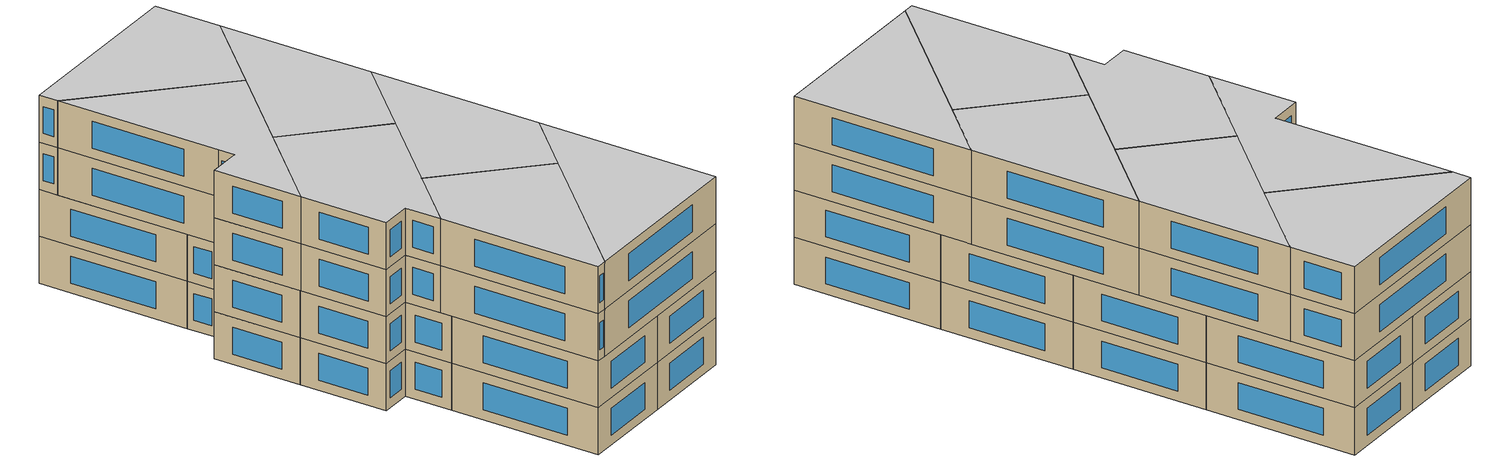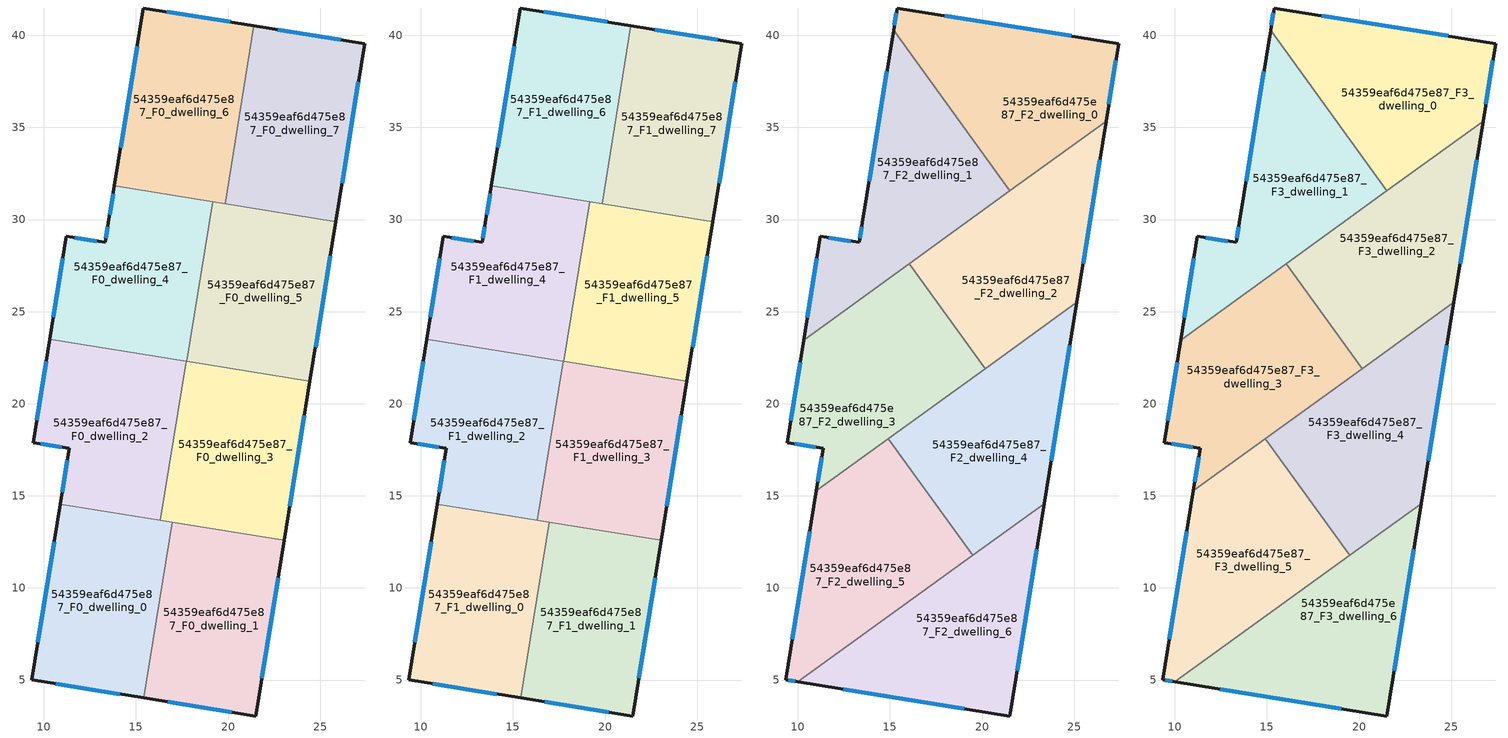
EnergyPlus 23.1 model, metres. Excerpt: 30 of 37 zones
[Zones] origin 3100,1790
54359eaf6d475e87_F0_dwelling_0
 floor ground (EU_floor_Construction): 16.97,13.57 15.43,4.03 9.35,5 10.9,14.55 z0
 wall outside (EU_wall_Construction): 10.9,14.55 9.35,5 15.43,4.03 z0:3
 wall to 54359eaf6d475e87_F0_dwelling_1 (EU_wall_Construction): 15.43,4.03 16.97,13.57 z0:3
 wall to 54359eaf6d475e87_F0_dwelling_2 (EU_wall_Construction): 16.33,13.67 10.9,14.55 z0:3
 wall to 54359eaf6d475e87_F0_dwelling_3 (EU_wall_Construction): 16.97,13.57 16.33,13.67 z0:3
 window (EU_Window_Construction): 10.65,4.8 14.13,4.24 / 10.57,12.51 9.68,7.05 z0.64:2.36
54359eaf6d475e87_F0_dwelling_1
 floor ground (EU_floor_Construction): 23.05,12.59 21.51,3.05 15.43,4.03 16.97,13.57 z0
 wall outside (EU_wall_Construction): 15.43,4.03 21.51,3.05 23.05,12.59 z0:3
 wall to 54359eaf6d475e87_F0_dwelling_3 (EU_wall_Construction): 23.05,12.59 16.97,13.57 z0:3
 window (EU_Window_Construction): 21.84,5.09 22.72,10.54 / 16.73,3.82 20.21,3.26 z0.64:2.36
54359eaf6d475e87_F0_dwelling_2
 floor ground (EU_floor_Construction): 17.73,22.31 16.34,13.67 10.9,14.55 11.39,17.58 9.41,17.89 10.32,23.51 z0
 wall outside (EU_wall_Construction): 10.32,23.51 9.41,17.89 11.39,17.58 10.9,14.55 z0:3
 wall to 54359eaf6d475e87_F0_dwelling_3 (EU_wall_Construction): 16.34,13.67 17.73,22.31 z0:3
 wall to 54359eaf6d475e87_F0_dwelling_4 (EU_wall_Construction): 17.73,22.31 10.32,23.51 z0:3
 window (EU_Window_Construction): 10.13,22.3 9.61,19.09 / 11.28,16.93 11,15.2 / 9.84,17.82 10.97,17.65 z0.64:2.36
54359eaf6d475e87_F0_dwelling_3
 floor ground (EU_floor_Construction): 24.45,21.22 23.05,12.59 16.34,13.67 17.73,22.31 z0
 wall outside (EU_wall_Construction): 23.05,12.59 24.45,21.22 z0:3
 wall to 54359eaf6d475e87_F0_dwelling_5 (EU_wall_Construction): 24.45,21.22 17.76,22.3 z0:3
 wall to 54359eaf6d475e87_F0_dwelling_4 (EU_wall_Construction): 17.76,22.3 17.73,22.31 z0:3
 window (EU_Window_Construction): 23.35,14.44 24.15,19.37 z0.64:2.36
54359eaf6d475e87_F0_dwelling_4
 floor ground (EU_floor_Construction): 19.16,30.97 17.76,22.3 10.32,23.51 11.22,29.09 13.33,28.76 13.51,29.83 13.84,31.84 z0
 wall outside (EU_wall_Construction): 13.84,31.84 13.51,29.83 13.33,28.76 11.22,29.09 10.32,23.51 z0:3
 wall to 54359eaf6d475e87_F0_dwelling_5 (EU_wall_Construction): 17.76,22.3 19.16,30.97 z0:3
 wall to 54359eaf6d475e87_F0_dwelling_6 (EU_wall_Construction): 19.16,30.97 13.84,31.84 z0:3
 window (EU_Window_Construction): 13.47,29.6 13.37,28.99 / 13.77,31.41 13.58,30.26 / 11.03,27.9 10.52,24.7 / 12.88,28.83 11.68,29.02 z0.64:2.36
54359eaf6d475e87_F0_dwelling_5
 floor ground (EU_floor_Construction): 25.85,29.89 24.45,21.22 17.76,22.3 19.16,30.97 z0
 wall outside (EU_wall_Construction): 24.45,21.22 25.85,29.89 z0:3
 wall to 54359eaf6d475e87_F0_dwelling_7 (EU_wall_Construction): 25.85,29.89 19.85,30.86 z0:3
 wall to 54359eaf6d475e87_F0_dwelling_6 (EU_wall_Construction): 19.85,30.86 19.16,30.97 z0:3
 window (EU_Window_Construction): 24.75,23.08 25.55,28.03 z0.64:2.36
54359eaf6d475e87_F0_dwelling_6
 floor ground (EU_floor_Construction): 21.41,40.51 19.85,30.86 13.84,31.84 15.4,41.48 z0
 wall outside (EU_wall_Construction): 21.41,40.51 15.4,41.48 13.84,31.84 z0:3
 wall to 54359eaf6d475e87_F0_dwelling_7 (EU_wall_Construction): 19.85,30.86 21.41,40.51 z0:3
 window (EU_Window_Construction): 15.06,39.42 14.17,33.9 / 20.12,40.72 16.68,41.27 z0.64:2.36
54359eaf6d475e87_F0_dwelling_7
 floor ground (EU_floor_Construction): 27.42,39.55 25.85,29.89 19.85,30.86 21.41,40.51 z0
 wall outside (EU_wall_Construction): 25.85,29.89 27.42,39.55 21.41,40.51 z0:3
 window (EU_Window_Construction): 26.19,31.96 27.08,37.48 / 26.13,39.76 22.7,40.31 z0.64:2.36
54359eaf6d475e87_F1_dwelling_0
 floor to 54359eaf6d475e87_F0_dwelling_0 (EU_floor_Construction): 16.97,13.57 15.43,4.03 9.35,5 10.9,14.55 z3
 wall outside (EU_wall_Construction): 10.9,14.55 9.35,5 15.43,4.03 z3:6
 wall to 54359eaf6d475e87_F1_dwelling_1 (EU_wall_Construction): 15.43,4.03 16.97,13.57 z3:6
 wall to 54359eaf6d475e87_F1_dwelling_2 (EU_wall_Construction): 16.33,13.67 10.9,14.55 z3:6
 wall to 54359eaf6d475e87_F1_dwelling_3 (EU_wall_Construction): 16.97,13.57 16.33,13.67 z3:6
 window (EU_Window_Construction): 10.65,4.8 14.13,4.24 / 10.57,12.51 9.68,7.05 z3.64:5.36
54359eaf6d475e87_F1_dwelling_1
 floor to 54359eaf6d475e87_F0_dwelling_1 (EU_floor_Construction): 23.05,12.59 21.51,3.05 15.43,4.03 16.97,13.57 z3
 wall outside (EU_wall_Construction): 15.43,4.03 21.51,3.05 23.05,12.59 z3:6
 wall to 54359eaf6d475e87_F1_dwelling_3 (EU_wall_Construction): 23.05,12.59 16.97,13.57 z3:6
 window (EU_Window_Construction): 21.84,5.09 22.72,10.54 / 16.73,3.82 20.21,3.26 z3.64:5.36
54359eaf6d475e87_F1_dwelling_2
 floor to 54359eaf6d475e87_F0_dwelling_2 (EU_floor_Construction): 17.73,22.31 16.34,13.67 10.9,14.55 11.39,17.58 9.41,17.89 10.32,23.51 z3
 wall outside (EU_wall_Construction): 10.32,23.51 9.41,17.89 11.39,17.58 10.9,14.55 z3:6
 wall to 54359eaf6d475e87_F1_dwelling_3 (EU_wall_Construction): 16.34,13.67 17.73,22.31 z3:6
 wall to 54359eaf6d475e87_F1_dwelling_4 (EU_wall_Construction): 17.73,22.31 10.32,23.51 z3:6
 window (EU_Window_Construction): 10.13,22.3 9.61,19.09 / 11.28,16.93 11,15.2 / 9.84,17.82 10.97,17.65 z3.64:5.36
54359eaf6d475e87_F1_dwelling_3
 floor to 54359eaf6d475e87_F0_dwelling_3 (EU_floor_Construction): 24.45,21.22 23.05,12.59 16.34,13.67 17.73,22.31 z3
 wall outside (EU_wall_Construction): 23.05,12.59 24.45,21.22 z3:6
 wall to 54359eaf6d475e87_F1_dwelling_5 (EU_wall_Construction): 24.45,21.22 17.76,22.3 z3:6
 wall to 54359eaf6d475e87_F1_dwelling_4 (EU_wall_Construction): 17.76,22.3 17.73,22.31 z3:6
 window (EU_Window_Construction): 23.35,14.44 24.15,19.37 z3.64:5.36
54359eaf6d475e87_F1_dwelling_4
 floor to 54359eaf6d475e87_F0_dwelling_4 (EU_floor_Construction): 19.16,30.97 17.76,22.3 10.32,23.51 11.22,29.09 13.33,28.76 13.51,29.83 13.84,31.84 z3
 wall outside (EU_wall_Construction): 13.84,31.84 13.51,29.83 13.33,28.76 11.22,29.09 10.32,23.51 z3:6
 wall to 54359eaf6d475e87_F1_dwelling_5 (EU_wall_Construction): 17.76,22.3 19.16,30.97 z3:6
 wall to 54359eaf6d475e87_F1_dwelling_6 (EU_wall_Construction): 19.16,30.97 13.84,31.84 z3:6
 window (EU_Window_Construction): 13.47,29.6 13.37,28.99 / 13.77,31.41 13.58,30.26 / 11.03,27.9 10.52,24.7 / 12.88,28.83 11.68,29.02 z3.64:5.36
54359eaf6d475e87_F1_dwelling_5
 floor to 54359eaf6d475e87_F0_dwelling_5 (EU_floor_Construction): 25.85,29.89 24.45,21.22 17.76,22.3 19.16,30.97 z3
 wall outside (EU_wall_Construction): 24.45,21.22 25.85,29.89 z3:6
 wall to 54359eaf6d475e87_F1_dwelling_7 (EU_wall_Construction): 25.85,29.89 19.85,30.86 z3:6
 wall to 54359eaf6d475e87_F1_dwelling_6 (EU_wall_Construction): 19.85,30.86 19.16,30.97 z3:6
 window (EU_Window_Construction): 24.75,23.08 25.55,28.03 z3.64:5.36
54359eaf6d475e87_F1_dwelling_6
 floor to 54359eaf6d475e87_F0_dwelling_6 (EU_floor_Construction): 21.41,40.51 19.85,30.86 13.84,31.84 15.4,41.48 z3
 wall outside (EU_wall_Construction): 21.41,40.51 15.4,41.48 13.84,31.84 z3:6
 wall to 54359eaf6d475e87_F1_dwelling_7 (EU_wall_Construction): 19.85,30.86 21.41,40.51 z3:6
 window (EU_Window_Construction): 15.06,39.42 14.17,33.9 / 20.12,40.72 16.68,41.27 z3.64:5.36
54359eaf6d475e87_F1_dwelling_7
 floor to 54359eaf6d475e87_F0_dwelling_7 (EU_floor_Construction): 27.42,39.55 25.85,29.89 19.85,30.86 21.41,40.51 z3
 wall outside (EU_wall_Construction): 25.85,29.89 27.42,39.55 21.41,40.51 z3:6
 window (EU_Window_Construction): 26.19,31.96 27.08,37.48 / 26.13,39.76 22.7,40.31 z3.64:5.36
 ceiling adiabatic (EU_roof_Construction): 26.74,35.35 27.42,39.55 21.41,40.51 20.24,33.32 21.51,31.56 z6
54359eaf6d475e87_F2_dwelling_0
 floor adiabatic (EU_floor_Construction): 27.42,39.55 26.74,35.35 21.51,31.56 20.24,33.32 21.41,40.51 z6
 floor to 54359eaf6d475e87_F1_dwelling_6 (EU_floor_Construction): 21.41,40.51 20.24,33.32 15.2,40.28 15.4,41.48 z6
 wall outside (EU_wall_Construction): 26.74,35.35 27.42,39.55 15.4,41.48 15.2,40.28 z6:9
 wall to 54359eaf6d475e87_F2_dwelling_1 (EU_wall_Construction): 15.2,40.28 21.51,31.56 z6:9
 wall to 54359eaf6d475e87_F2_dwelling_2 (EU_wall_Construction): 21.51,31.56 26.74,35.35 z6:9
 window (EU_Window_Construction): 26.88,36.25 27.27,38.65 / 15.36,41.22 15.24,40.54 / 24.84,39.96 17.97,41.07 z6.64:8.36
54359eaf6d475e87_F2_dwelling_1
 floor to 54359eaf6d475e87_F1_dwelling_6 (EU_floor_Construction): 15.2,40.28 20.24,33.32 19.85,30.86 13.84,31.84 z6
 floor to 54359eaf6d475e87_F1_dwelling_4 (EU_floor_Construction): 19.16,30.97 18.96,29.72 10.37,23.5 10.32,23.51 11.22,29.09 13.33,28.76 13.51,29.83 13.84,31.84 z6
 floor to 54359eaf6d475e87_F1_dwelling_5 (EU_floor_Construction): 20.42,30.77 18.96,29.72 19.16,30.97 z6
 floor to 54359eaf6d475e87_F1_dwelling_7 (EU_floor_Construction): 20.24,33.32 21.51,31.56 20.42,30.77 19.85,30.86 z6
 wall outside (EU_wall_Construction): 15.2,40.28 13.51,29.83 13.33,28.76 11.22,29.09 10.31,23.46 z6:9
 wall to 54359eaf6d475e87_F2_dwelling_3 (EU_wall_Construction): 10.31,23.46 16.05,27.61 z6:9
 wall to 54359eaf6d475e87_F2_dwelling_2 (EU_wall_Construction): 16.05,27.61 21.51,31.56 z6:9
 window (EU_Window_Construction): 11.03,27.89 10.51,24.66 / 12.88,28.83 11.68,29.02 / 13.47,29.6 13.37,28.99 / 14.84,38.04 13.87,32.06 z6.64:8.36
54359eaf6d475e87_F2_dwelling_2
 floor to 54359eaf6d475e87_F1_dwelling_5 (EU_floor_Construction): 25.85,29.89 25.14,25.5 20.18,21.91 20.17,21.91 18.15,24.71 18.96,29.72 20.42,30.77 z6
 floor to 54359eaf6d475e87_F1_dwelling_7 (EU_floor_Construction): 26.74,35.35 25.85,29.89 20.42,30.77 z6
 floor to 54359eaf6d475e87_F1_dwelling_4 (EU_floor_Construction): 18.96,29.72 18.15,24.71 16.05,27.61 z6
 wall outside (EU_wall_Construction): 25.14,25.5 26.74,35.35 z6:9
 wall to 54359eaf6d475e87_F2_dwelling_3 (EU_wall_Construction): 16.05,27.61 20.18,21.91 z6:9
 wall to 54359eaf6d475e87_F2_dwelling_4 (EU_wall_Construction): 20.18,21.91 25.14,25.5 z6:9
 window (EU_Window_Construction): 25.49,27.61 26.4,33.24 z6.64:8.36
54359eaf6d475e87_F2_dwelling_3
 floor to 54359eaf6d475e87_F1_dwelling_2 (EU_floor_Construction): 17.73,22.31 17.33,19.85 11.02,15.27 11.39,17.58 9.41,17.89 10.31,23.46 10.37,23.5 z6
 floor to 54359eaf6d475e87_F1_dwelling_3 (EU_floor_Construction): 20.17,21.91 19.32,21.28 17.33,19.85 17.73,22.31 z6
 floor to 54359eaf6d475e87_F1_dwelling_5 (EU_floor_Construction): 18.15,24.71 20.17,21.91 17.76,22.3 z6
 floor to 54359eaf6d475e87_F1_dwelling_4 (EU_floor_Construction): 16.05,27.61 18.15,24.71 17.76,22.3 10.37,23.5 z6
 wall outside (EU_wall_Construction): 10.31,23.46 9.41,17.89 11.39,17.58 11.02,15.27 z6:9
 wall to 54359eaf6d475e87_F2_dwelling_5 (EU_wall_Construction): 11.02,15.27 14.92,18.1 z6:9
 wall to 54359eaf6d475e87_F2_dwelling_4 (EU_wall_Construction): 14.92,18.1 20.18,21.91 z6:9
 window (EU_Window_Construction): 10.12,22.26 9.61,19.08 / 11.31,17.09 11.1,15.77 / 9.84,17.82 10.97,17.65 z6.64:8.36
54359eaf6d475e87_F2_dwelling_4
 floor to 54359eaf6d475e87_F1_dwelling_3 (EU_floor_Construction): 24.45,21.22 23.37,14.58 21.07,12.91 18.35,13.35 16.66,15.69 17.33,19.85 20.18,21.91 z6
 floor to 54359eaf6d475e87_F1_dwelling_1 (EU_floor_Construction): 21.07,12.91 19.5,11.77 18.36,13.35 z6
 floor to 54359eaf6d475e87_F1_dwelling_5 (EU_floor_Construction): 25.14,25.5 24.45,21.22 20.18,21.91 z6
 floor to 54359eaf6d475e87_F1_dwelling_2 (EU_floor_Construction): 17.33,19.85 16.66,15.69 14.92,18.1 z6
 wall outside (EU_wall_Construction): 23.38,14.58 25.14,25.5 z6:9
 wall to 54359eaf6d475e87_F2_dwelling_5 (EU_wall_Construction): 14.92,18.1 19.5,11.77 z6:9
 wall to 54359eaf6d475e87_F2_dwelling_6 (EU_wall_Construction): 19.5,11.77 23.38,14.58 z6:9
 window (EU_Window_Construction): 23.75,16.92 24.77,23.16 z6.64:8.36
54359eaf6d475e87_F2_dwelling_5
 floor to 54359eaf6d475e87_F1_dwelling_0 (EU_floor_Construction): 16.97,13.57 16.31,9.46 10.01,4.9 9.35,5 10.9,14.55 z6
 floor to 54359eaf6d475e87_F1_dwelling_2 (EU_floor_Construction): 14.92,18.1 16.66,15.69 16.34,13.67 10.9,14.55 11.02,15.27 z6
 floor to 54359eaf6d475e87_F1_dwelling_3 (EU_floor_Construction): 16.66,15.69 18.35,13.35 16.34,13.67 z6
 floor to 54359eaf6d475e87_F1_dwelling_1 (EU_floor_Construction): 18.36,13.35 19.5,11.77 16.31,9.46 16.97,13.57 z6
 wall outside (EU_wall_Construction): 11.02,15.27 9.35,5 10.01,4.9 z6:9
 wall to 54359eaf6d475e87_F2_dwelling_6 (EU_wall_Construction): 10.01,4.9 19.5,11.77 z6:9
 window (EU_Window_Construction): 9.49,4.98 9.87,4.92 / 10.66,13.07 9.71,7.2 z6.64:8.36
54359eaf6d475e87_F2_dwelling_6
 floor to 54359eaf6d475e87_F1_dwelling_1 (EU_floor_Construction): 23.05,12.59 21.51,3.05 15.43,4.03 16.31,9.46 21.07,12.91 z6
 floor to 54359eaf6d475e87_F1_dwelling_0 (EU_floor_Construction): 16.31,9.46 15.43,4.03 10.01,4.9 z6
 floor to 54359eaf6d475e87_F1_dwelling_3 (EU_floor_Construction): 23.37,14.58 23.05,12.59 21.07,12.91 z6
 wall outside (EU_wall_Construction): 10.01,4.9 21.51,3.05 23.38,14.58 z6:9
 window (EU_Window_Construction): 21.91,5.52 22.98,12.11 / 12.47,4.5 19.05,3.44 z6.64:8.36
54359eaf6d475e87_F3_dwelling_0
 floor to 54359eaf6d475e87_F2_dwelling_0 (EU_floor_Construction): 27.42,39.55 26.74,35.35 21.51,31.56 15.2,40.28 15.4,41.48 z9
 wall outside (EU_wall_Construction): 26.74,35.35 27.42,39.55 15.4,41.48 15.2,40.28 z9:12
 wall to 54359eaf6d475e87_F3_dwelling_1 (EU_wall_Construction): 15.2,40.28 21.51,31.56 z9:12
 wall to 54359eaf6d475e87_F3_dwelling_2 (EU_wall_Construction): 21.51,31.56 26.74,35.35 z9:12
 window (EU_Window_Construction): 26.88,36.25 27.27,38.65 / 15.36,41.22 15.24,40.54 / 24.84,39.96 17.97,41.07 z9.64:11.36
 ceiling to 54359eaf6d475e87_F4_dwelling_0 (EU_floor_Construction): 26.74,35.35 27.42,39.55 15.4,41.48 15.2,40.28 21.51,31.56 z12
54359eaf6d475e87_F3_dwelling_1
 floor to 54359eaf6d475e87_F2_dwelling_1 (EU_floor_Construction): 15.2,40.28 21.51,31.56 10.31,23.46 11.22,29.09 13.33,28.76 13.51,29.83 z9
 wall outside (EU_wall_Construction): 15.2,40.28 13.51,29.83 13.33,28.76 11.22,29.09 10.31,23.46 z9:12
 wall to 54359eaf6d475e87_F3_dwelling_3 (EU_wall_Construction): 10.31,23.46 16.05,27.61 z9:12
 wall to 54359eaf6d475e87_F3_dwelling_2 (EU_wall_Construction): 16.05,27.61 21.51,31.56 z9:12
 window (EU_Window_Construction): 11.03,27.89 10.51,24.66 / 12.88,28.83 11.68,29.02 / 13.47,29.6 13.37,28.99 / 14.84,38.04 13.87,32.06 z9.64:11.36
 ceiling to 54359eaf6d475e87_F4_dwelling_1 (EU_floor_Construction): 21.51,31.56 15.2,40.28 13.51,29.83 13.33,28.76 11.22,29.09 10.31,23.46 z12
54359eaf6d475e87_F3_dwelling_2
 floor to 54359eaf6d475e87_F2_dwelling_2 (EU_floor_Construction): 26.74,35.35 25.14,25.5 20.18,21.91 16.05,27.61 z9
 wall outside (EU_wall_Construction): 25.14,25.5 26.74,35.35 z9:12
 wall to 54359eaf6d475e87_F3_dwelling_3 (EU_wall_Construction): 16.05,27.61 20.18,21.91 z9:12
 wall to 54359eaf6d475e87_F3_dwelling_4 (EU_wall_Construction): 20.18,21.91 25.14,25.5 z9:12
 window (EU_Window_Construction): 25.49,27.61 26.4,33.24 z9.64:11.36
 ceiling to 54359eaf6d475e87_F4_dwelling_2 (EU_floor_Construction): 25.14,25.5 26.74,35.35 16.05,27.61 20.18,21.91 z12
54359eaf6d475e87_F3_dwelling_3
 floor to 54359eaf6d475e87_F2_dwelling_3 (EU_floor_Construction): 16.05,27.61 20.18,21.91 11.02,15.27 11.39,17.58 9.41,17.89 10.31,23.46 z9
 wall outside (EU_wall_Construction): 10.31,23.46 9.41,17.89 11.39,17.58 11.02,15.27 z9:12
 wall to 54359eaf6d475e87_F3_dwelling_5 (EU_wall_Construction): 11.02,15.27 14.92,18.1 z9:12
 wall to 54359eaf6d475e87_F3_dwelling_4 (EU_wall_Construction): 14.92,18.1 20.18,21.91 z9:12
 window (EU_Window_Construction): 10.12,22.26 9.61,19.08 / 11.31,17.09 11.1,15.77 / 9.84,17.82 10.97,17.65 z9.64:11.36
 ceiling to 54359eaf6d475e87_F4_dwelling_3 (EU_floor_Construction): 20.18,21.91 16.05,27.61 10.31,23.46 9.41,17.89 11.39,17.58 11.02,15.27 z12
54359eaf6d475e87_F3_dwelling_4
 floor to 54359eaf6d475e87_F2_dwelling_4 (EU_floor_Construction): 25.14,25.5 23.38,14.58 19.5,11.77 14.92,18.1 z9
 wall outside (EU_wall_Construction): 23.38,14.58 25.14,25.5 z9:12
 wall to 54359eaf6d475e87_F3_dwelling_5 (EU_wall_Construction): 14.92,18.1 19.5,11.77 z9:12
 wall to 54359eaf6d475e87_F3_dwelling_6 (EU_wall_Construction): 19.5,11.77 23.38,14.58 z9:12
 window (EU_Window_Construction): 23.75,16.92 24.77,23.16 z9.64:11.36
 ceiling to 54359eaf6d475e87_F4_dwelling_4 (EU_floor_Construction): 23.38,14.58 25.14,25.5 14.92,18.1 19.5,11.77 z12
54359eaf6d475e87_F3_dwelling_5
 floor to 54359eaf6d475e87_F2_dwelling_5 (EU_floor_Construction): 14.92,18.1 19.5,11.77 10.01,4.9 9.35,5 11.02,15.27 z9
 wall outside (EU_wall_Construction): 11.02,15.27 9.35,5 10.01,4.9 z9:12
 wall to 54359eaf6d475e87_F3_dwelling_6 (EU_wall_Construction): 10.01,4.9 19.5,11.77 z9:12
 window (EU_Window_Construction): 9.49,4.98 9.87,4.92 / 10.66,13.07 9.71,7.2 z9.64:11.36
 ceiling to 54359eaf6d475e87_F4_dwelling_5 (EU_floor_Construction): 19.5,11.77 14.92,18.1 11.02,15.27 9.35,5 10.01,4.9 z12
54359eaf6d475e87_F3_dwelling_6
 floor to 54359eaf6d475e87_F2_dwelling_6 (EU_floor_Construction): 23.38,14.58 21.51,3.05 10.01,4.9 z9
 wall outside (EU_wall_Construction): 10.01,4.9 21.51,3.05 23.38,14.58 z9:12
 window (EU_Window_Construction): 21.91,5.52 22.98,12.11 / 12.47,4.5 19.05,3.44 z9.64:11.36
 ceiling to 54359eaf6d475e87_F4_dwelling_6 (EU_floor_Construction): 21.51,3.05 23.38,14.58 10.01,4.9 z12
[Building]
EU S2 Campaign: North Axis=0; Terrain=City; Solar Distribution=FullExterior
[Site:Location]
Yerevan-Zvartnots.Intl.AP: Latitude=40.15; Longitude=44.383; Time Zone=4; Elevation=854
[SizingPeriod:WeatherFileDays]
AnnualSizingPeriod: Begin Month=1; Begin Day of Month=1; End Month=12; End Day of Month=31; Day of Week for Start Day=Monday; Use Weather File Daylight Saving Period=No; Use Weather File Rain and Snow Indicators=No
[MATERIAL]
EU_InternalMass_Material: Roughness=MediumRough; Thickness=0.1; Conductivity=1; Density=1800; Specific Heat=900; Thermal Absorptance=0.9; Solar Absorptance=0.7; Visible Absorptance=0.7
[MATERIAL:NOMASS] Roughness=MediumRough; Thermal Absorptance=0.9; Solar Absorptance=0.7; Visible Absorptance=0.7
Name | Thermal Resistance
EU_wall_NoMass | 1.05043
EU_roof_NoMass | 1.45357
EU_floor_NoMass | 0.478065
[WINDOWMATERIAL:SIMPLEGLAZINGSYSTEM]
EU_Window_SimpleGlazing: UFactor=2.5566; Solar Heat Gain Coefficient=0.75; Visible Transmittance=0.75
[CONSTRUCTION]
EU_wall_Construction: EU_wall_NoMass
EU_roof_Construction: EU_roof_NoMass
EU_floor_Construction: EU_floor_NoMass
EU_Window_Construction: EU_Window_SimpleGlazing
EU_InternalMass_Construction: EU_InternalMass_Material
[ZONE] Type=1; Multiplier=1; Ceiling Height=autocalculate; Floor Area=autocalculate; Part of Total Floor Area=Yes
Name | Volume
54359eaf6d475e87_F0_dwelling_0; 54359eaf6d475e87_F1_dwelling_0; 54359eaf6d475e87_F0_dwelling_3; 54359eaf6d475e87_F1_dwelling_3 | 178.557
54359eaf6d475e87_F2_dwelling_0; 54359eaf6d475e87_F3_dwelling_0 | 204.084
54359eaf6d475e87_F0_dwelling_1; 54359eaf6d475e87_F1_dwelling_1 | 178.57
54359eaf6d475e87_F2_dwelling_1; 54359eaf6d475e87_F3_dwelling_1 | 204.071
54359eaf6d475e87_F0_dwelling_2; 54359eaf6d475e87_F1_dwelling_2 | 178.564
54359eaf6d475e87_F2_dwelling_2; 54359eaf6d475e87_F3_dwelling_2 | 204.078
54359eaf6d475e87_F2_dwelling_3; 54359eaf6d475e87_F3_dwelling_3 | 204.077
54359eaf6d475e87_F0_dwelling_4; 54359eaf6d475e87_F1_dwelling_4 | 178.571
54359eaf6d475e87_F2_dwelling_4; 54359eaf6d475e87_F3_dwelling_4 | 204.075
54359eaf6d475e87_F0_dwelling_5; 54359eaf6d475e87_F1_dwelling_5 | 178.541
54359eaf6d475e87_F2_dwelling_5; 54359eaf6d475e87_F3_dwelling_5 | 204.072
54359eaf6d475e87_F0_dwelling_6; 54359eaf6d475e87_F1_dwelling_6 | 178.547
54359eaf6d475e87_F2_dwelling_6; 54359eaf6d475e87_F3_dwelling_6 | 204.074
54359eaf6d475e87_F0_dwelling_7; 54359eaf6d475e87_F1_dwelling_7 | 178.583
[INTERNALMASS] Construction=EU_InternalMass_Construction
Name | Zone or ZoneList | Surface Area
54359eaf6d475e87_F0_dwelling_0_EU_InternalMass | 54359eaf6d475e87_F0_dwelling_0 | 59.5189
54359eaf6d475e87_F0_dwelling_1_EU_InternalMass | 54359eaf6d475e87_F0_dwelling_1 | 59.5235
54359eaf6d475e87_F0_dwelling_2_EU_InternalMass | 54359eaf6d475e87_F0_dwelling_2 | 59.5212
54359eaf6d475e87_F0_dwelling_3_EU_InternalMass | 54359eaf6d475e87_F0_dwelling_3 | 59.5191
54359eaf6d475e87_F0_dwelling_4_EU_InternalMass | 54359eaf6d475e87_F0_dwelling_4 | 59.5237
54359eaf6d475e87_F0_dwelling_5_EU_InternalMass | 54359eaf6d475e87_F0_dwelling_5 | 59.5139
54359eaf6d475e87_F0_dwelling_6_EU_InternalMass | 54359eaf6d475e87_F0_dwelling_6 | 59.5153
54359eaf6d475e87_F0_dwelling_7_EU_InternalMass | 54359eaf6d475e87_F0_dwelling_7 | 59.5277
54359eaf6d475e87_F1_dwelling_0_EU_InternalMass | 54359eaf6d475e87_F1_dwelling_0 | 59.5189
54359eaf6d475e87_F1_dwelling_1_EU_InternalMass | 54359eaf6d475e87_F1_dwelling_1 | 59.5235
54359eaf6d475e87_F1_dwelling_2_EU_InternalMass | 54359eaf6d475e87_F1_dwelling_2 | 59.5212
54359eaf6d475e87_F1_dwelling_3_EU_InternalMass | 54359eaf6d475e87_F1_dwelling_3 | 59.5191
54359eaf6d475e87_F1_dwelling_4_EU_InternalMass | 54359eaf6d475e87_F1_dwelling_4 | 59.5237
54359eaf6d475e87_F1_dwelling_5_EU_InternalMass | 54359eaf6d475e87_F1_dwelling_5 | 59.5139
54359eaf6d475e87_F1_dwelling_6_EU_InternalMass | 54359eaf6d475e87_F1_dwelling_6 | 59.5153
54359eaf6d475e87_F1_dwelling_7_EU_InternalMass | 54359eaf6d475e87_F1_dwelling_7 | 59.5277
54359eaf6d475e87_F2_dwelling_0_EU_InternalMass | 54359eaf6d475e87_F2_dwelling_0 | 68.0282
54359eaf6d475e87_F2_dwelling_1_EU_InternalMass | 54359eaf6d475e87_F2_dwelling_1 | 68.0245
54359eaf6d475e87_F2_dwelling_2_EU_InternalMass | 54359eaf6d475e87_F2_dwelling_2 | 68.0275
54359eaf6d475e87_F2_dwelling_3_EU_InternalMass | 54359eaf6d475e87_F2_dwelling_3 | 68.0264
54359eaf6d475e87_F2_dwelling_4_EU_InternalMass | 54359eaf6d475e87_F2_dwelling_4 | 68.0255
54359eaf6d475e87_F2_dwelling_5_EU_InternalMass | 54359eaf6d475e87_F2_dwelling_5 | 68.0261
54359eaf6d475e87_F2_dwelling_6_EU_InternalMass | 54359eaf6d475e87_F2_dwelling_6 | 68.0245
54359eaf6d475e87_F3_dwelling_0_EU_InternalMass | 54359eaf6d475e87_F3_dwelling_0 | 68.0282
54359eaf6d475e87_F3_dwelling_1_EU_InternalMass | 54359eaf6d475e87_F3_dwelling_1 | 68.0245
54359eaf6d475e87_F3_dwelling_2_EU_InternalMass | 54359eaf6d475e87_F3_dwelling_2 | 68.0275
54359eaf6d475e87_F3_dwelling_3_EU_InternalMass | 54359eaf6d475e87_F3_dwelling_3 | 68.0264
54359eaf6d475e87_F3_dwelling_4_EU_InternalMass | 54359eaf6d475e87_F3_dwelling_4 | 68.0255
54359eaf6d475e87_F3_dwelling_5_EU_InternalMass | 54359eaf6d475e87_F3_dwelling_5 | 68.0261
54359eaf6d475e87_F3_dwelling_6_EU_InternalMass | 54359eaf6d475e87_F3_dwelling_6 | 68.0245
[OTHEREQUIPMENT] Fuel Type=Electricity; Design Level Calculation Method=Watts/Area; Power per Zone Floor Area=1; Fraction Latent=0; Fraction Radiant=0; Fraction Lost=0; Carbon Dioxide Generation Rate=0; EndUse Subcategory=EU_Step8_InternalGains
Name | Zone or ZoneList or Space or SpaceList | Schedule
EU_Step8_InternalGain_54359eaf6d475e87_F0_dwelling_0_f000 | 54359eaf6d475e87_F0_dwelling_0 | EU_Step8_GainSchedule_54359eaf6d475e87_F0_dwelling_0_f000
EU_Step8_InternalGain_54359eaf6d475e87_F0_dwelling_1_f000 | 54359eaf6d475e87_F0_dwelling_1 | EU_Step8_GainSchedule_54359eaf6d475e87_F0_dwelling_1_f000
EU_Step8_InternalGain_54359eaf6d475e87_F0_dwelling_2_f000 | 54359eaf6d475e87_F0_dwelling_2 | EU_Step8_GainSchedule_54359eaf6d475e87_F0_dwelling_2_f000
EU_Step8_InternalGain_54359eaf6d475e87_F0_dwelling_3_f000 | 54359eaf6d475e87_F0_dwelling_3 | EU_Step8_GainSchedule_54359eaf6d475e87_F0_dwelling_3_f000
EU_Step8_InternalGain_54359eaf6d475e87_F0_dwelling_4_f000 | 54359eaf6d475e87_F0_dwelling_4 | EU_Step8_GainSchedule_54359eaf6d475e87_F0_dwelling_4_f000
EU_Step8_InternalGain_54359eaf6d475e87_F0_dwelling_5_f000 | 54359eaf6d475e87_F0_dwelling_5 | EU_Step8_GainSchedule_54359eaf6d475e87_F0_dwelling_5_f000
EU_Step8_InternalGain_54359eaf6d475e87_F0_dwelling_6_f000 | 54359eaf6d475e87_F0_dwelling_6 | EU_Step8_GainSchedule_54359eaf6d475e87_F0_dwelling_6_f000
EU_Step8_InternalGain_54359eaf6d475e87_F0_dwelling_7_f000 | 54359eaf6d475e87_F0_dwelling_7 | EU_Step8_GainSchedule_54359eaf6d475e87_F0_dwelling_7_f000
EU_Step8_InternalGain_54359eaf6d475e87_F1_dwelling_0_f000 | 54359eaf6d475e87_F1_dwelling_0 | EU_Step8_GainSchedule_54359eaf6d475e87_F1_dwelling_0_f000
EU_Step8_InternalGain_54359eaf6d475e87_F1_dwelling_1_f000 | 54359eaf6d475e87_F1_dwelling_1 | EU_Step8_GainSchedule_54359eaf6d475e87_F1_dwelling_1_f000
EU_Step8_InternalGain_54359eaf6d475e87_F1_dwelling_2_f000 | 54359eaf6d475e87_F1_dwelling_2 | EU_Step8_GainSchedule_54359eaf6d475e87_F1_dwelling_2_f000
EU_Step8_InternalGain_54359eaf6d475e87_F1_dwelling_3_f000 | 54359eaf6d475e87_F1_dwelling_3 | EU_Step8_GainSchedule_54359eaf6d475e87_F1_dwelling_3_f000
EU_Step8_InternalGain_54359eaf6d475e87_F1_dwelling_4_f000 | 54359eaf6d475e87_F1_dwelling_4 | EU_Step8_GainSchedule_54359eaf6d475e87_F1_dwelling_4_f000
EU_Step8_InternalGain_54359eaf6d475e87_F1_dwelling_5_f000 | 54359eaf6d475e87_F1_dwelling_5 | EU_Step8_GainSchedule_54359eaf6d475e87_F1_dwelling_5_f000
EU_Step8_InternalGain_54359eaf6d475e87_F1_dwelling_6_f000 | 54359eaf6d475e87_F1_dwelling_6 | EU_Step8_GainSchedule_54359eaf6d475e87_F1_dwelling_6_f000
EU_Step8_InternalGain_54359eaf6d475e87_F1_dwelling_7_f000 | 54359eaf6d475e87_F1_dwelling_7 | EU_Step8_GainSchedule_54359eaf6d475e87_F1_dwelling_7_f000
EU_Step8_InternalGain_54359eaf6d475e87_F2_dwelling_0_f000 | 54359eaf6d475e87_F2_dwelling_0 | EU_Step8_GainSchedule_54359eaf6d475e87_F2_dwelling_0_f000
EU_Step8_InternalGain_54359eaf6d475e87_F2_dwelling_1_f000 | 54359eaf6d475e87_F2_dwelling_1 | EU_Step8_GainSchedule_54359eaf6d475e87_F2_dwelling_1_f000
EU_Step8_InternalGain_54359eaf6d475e87_F2_dwelling_2_f000 | 54359eaf6d475e87_F2_dwelling_2 | EU_Step8_GainSchedule_54359eaf6d475e87_F2_dwelling_2_f000
EU_Step8_InternalGain_54359eaf6d475e87_F2_dwelling_3_f000 | 54359eaf6d475e87_F2_dwelling_3 | EU_Step8_GainSchedule_54359eaf6d475e87_F2_dwelling_3_f000
EU_Step8_InternalGain_54359eaf6d475e87_F2_dwelling_4_f000 | 54359eaf6d475e87_F2_dwelling_4 | EU_Step8_GainSchedule_54359eaf6d475e87_F2_dwelling_4_f000
EU_Step8_InternalGain_54359eaf6d475e87_F2_dwelling_5_f000 | 54359eaf6d475e87_F2_dwelling_5 | EU_Step8_GainSchedule_54359eaf6d475e87_F2_dwelling_5_f000
EU_Step8_InternalGain_54359eaf6d475e87_F2_dwelling_6_f000 | 54359eaf6d475e87_F2_dwelling_6 | EU_Step8_GainSchedule_54359eaf6d475e87_F2_dwelling_6_f000
EU_Step8_InternalGain_54359eaf6d475e87_F3_dwelling_0_f000 | 54359eaf6d475e87_F3_dwelling_0 | EU_Step8_GainSchedule_54359eaf6d475e87_F3_dwelling_0_f000
EU_Step8_InternalGain_54359eaf6d475e87_F3_dwelling_1_f000 | 54359eaf6d475e87_F3_dwelling_1 | EU_Step8_GainSchedule_54359eaf6d475e87_F3_dwelling_1_f000
EU_Step8_InternalGain_54359eaf6d475e87_F3_dwelling_2_f000 | 54359eaf6d475e87_F3_dwelling_2 | EU_Step8_GainSchedule_54359eaf6d475e87_F3_dwelling_2_f000
EU_Step8_InternalGain_54359eaf6d475e87_F3_dwelling_3_f000 | 54359eaf6d475e87_F3_dwelling_3 | EU_Step8_GainSchedule_54359eaf6d475e87_F3_dwelling_3_f000
EU_Step8_InternalGain_54359eaf6d475e87_F3_dwelling_4_f000 | 54359eaf6d475e87_F3_dwelling_4 | EU_Step8_GainSchedule_54359eaf6d475e87_F3_dwelling_4_f000
EU_Step8_InternalGain_54359eaf6d475e87_F3_dwelling_5_f000 | 54359eaf6d475e87_F3_dwelling_5 | EU_Step8_GainSchedule_54359eaf6d475e87_F3_dwelling_5_f000
EU_Step8_InternalGain_54359eaf6d475e87_F3_dwelling_6_f000 | 54359eaf6d475e87_F3_dwelling_6 | EU_Step8_GainSchedule_54359eaf6d475e87_F3_dwelling_6_f000
[ZONEVENTILATION:DESIGNFLOWRATE] Schedule=EU_AlwaysOn; Design Flow Rate Calculation Method=AirChanges/Hour; Air Changes per Hour=0.557805; Ventilation Type=Natural; Fan Pressure Rise=0; Fan Total Efficiency=1; Constant Term Coefficient=1; Temperature Term Coefficient=0; Velocity Term Coefficient=0; Velocity Squared Term Coefficient=0; Minimum Indoor Temperature=-100; Maximum Indoor Temperature=100; Delta Temperature=-100; Minimum Outdoor Temperature=-100; Maximum Outdoor Temperature=100; Maximum Wind Speed=40
Name | Zone or ZoneList or Space or SpaceList
EU_ConstantAir_54359eaf6d475e87_F0_dwelling_0 | 54359eaf6d475e87_F0_dwelling_0
EU_ConstantAir_54359eaf6d475e87_F0_dwelling_1 | 54359eaf6d475e87_F0_dwelling_1
EU_ConstantAir_54359eaf6d475e87_F0_dwelling_2 | 54359eaf6d475e87_F0_dwelling_2
EU_ConstantAir_54359eaf6d475e87_F0_dwelling_3 | 54359eaf6d475e87_F0_dwelling_3
EU_ConstantAir_54359eaf6d475e87_F0_dwelling_4 | 54359eaf6d475e87_F0_dwelling_4
EU_ConstantAir_54359eaf6d475e87_F0_dwelling_5 | 54359eaf6d475e87_F0_dwelling_5
EU_ConstantAir_54359eaf6d475e87_F0_dwelling_6 | 54359eaf6d475e87_F0_dwelling_6
EU_ConstantAir_54359eaf6d475e87_F0_dwelling_7 | 54359eaf6d475e87_F0_dwelling_7
EU_ConstantAir_54359eaf6d475e87_F1_dwelling_0 | 54359eaf6d475e87_F1_dwelling_0
EU_ConstantAir_54359eaf6d475e87_F1_dwelling_1 | 54359eaf6d475e87_F1_dwelling_1
EU_ConstantAir_54359eaf6d475e87_F1_dwelling_2 | 54359eaf6d475e87_F1_dwelling_2
EU_ConstantAir_54359eaf6d475e87_F1_dwelling_3 | 54359eaf6d475e87_F1_dwelling_3
EU_ConstantAir_54359eaf6d475e87_F1_dwelling_4 | 54359eaf6d475e87_F1_dwelling_4
EU_ConstantAir_54359eaf6d475e87_F1_dwelling_5 | 54359eaf6d475e87_F1_dwelling_5
EU_ConstantAir_54359eaf6d475e87_F1_dwelling_6 | 54359eaf6d475e87_F1_dwelling_6
EU_ConstantAir_54359eaf6d475e87_F1_dwelling_7 | 54359eaf6d475e87_F1_dwelling_7
EU_ConstantAir_54359eaf6d475e87_F2_dwelling_0 | 54359eaf6d475e87_F2_dwelling_0
EU_ConstantAir_54359eaf6d475e87_F2_dwelling_1 | 54359eaf6d475e87_F2_dwelling_1
EU_ConstantAir_54359eaf6d475e87_F2_dwelling_2 | 54359eaf6d475e87_F2_dwelling_2
EU_ConstantAir_54359eaf6d475e87_F2_dwelling_3 | 54359eaf6d475e87_F2_dwelling_3
EU_ConstantAir_54359eaf6d475e87_F2_dwelling_4 | 54359eaf6d475e87_F2_dwelling_4
EU_ConstantAir_54359eaf6d475e87_F2_dwelling_5 | 54359eaf6d475e87_F2_dwelling_5
EU_ConstantAir_54359eaf6d475e87_F2_dwelling_6 | 54359eaf6d475e87_F2_dwelling_6
EU_ConstantAir_54359eaf6d475e87_F3_dwelling_0 | 54359eaf6d475e87_F3_dwelling_0
EU_ConstantAir_54359eaf6d475e87_F3_dwelling_1 | 54359eaf6d475e87_F3_dwelling_1
EU_ConstantAir_54359eaf6d475e87_F3_dwelling_2 | 54359eaf6d475e87_F3_dwelling_2
EU_ConstantAir_54359eaf6d475e87_F3_dwelling_3 | 54359eaf6d475e87_F3_dwelling_3
EU_ConstantAir_54359eaf6d475e87_F3_dwelling_4 | 54359eaf6d475e87_F3_dwelling_4
EU_ConstantAir_54359eaf6d475e87_F3_dwelling_5 | 54359eaf6d475e87_F3_dwelling_5
EU_ConstantAir_54359eaf6d475e87_F3_dwelling_6 | 54359eaf6d475e87_F3_dwelling_6
[HVACTEMPLATE:THERMOSTAT] Constant Heating Setpoint=20; Constant Cooling Setpoint=50
EU_HeatOnly_54359eaf6d475e87_F0_dwelling_0; EU_HeatOnly_54359eaf6d475e87_F0_dwelling_1; EU_HeatOnly_54359eaf6d475e87_F0_dwelling_2; EU_HeatOnly_54359eaf6d475e87_F0_dwelling_3; EU_HeatOnly_54359eaf6d475e87_F0_dwelling_4; EU_HeatOnly_54359eaf6d475e87_F0_dwelling_5; EU_HeatOnly_54359eaf6d475e87_F0_dwelling_6; EU_HeatOnly_54359eaf6d475e87_F0_dwelling_7; EU_HeatOnly_54359eaf6d475e87_F1_dwelling_0; EU_HeatOnly_54359eaf6d475e87_F1_dwelling_1; EU_HeatOnly_54359eaf6d475e87_F1_dwelling_2; EU_HeatOnly_54359eaf6d475e87_F1_dwelling_3; EU_HeatOnly_54359eaf6d475e87_F1_dwelling_4; EU_HeatOnly_54359eaf6d475e87_F1_dwelling_5; EU_HeatOnly_54359eaf6d475e87_F1_dwelling_6; EU_HeatOnly_54359eaf6d475e87_F1_dwelling_7; EU_HeatOnly_54359eaf6d475e87_F2_dwelling_0; EU_HeatOnly_54359eaf6d475e87_F2_dwelling_1; EU_HeatOnly_54359eaf6d475e87_F2_dwelling_2; EU_HeatOnly_54359eaf6d475e87_F2_dwelling_3; EU_HeatOnly_54359eaf6d475e87_F2_dwelling_4; EU_HeatOnly_54359eaf6d475e87_F2_dwelling_5; EU_HeatOnly_54359eaf6d475e87_F2_dwelling_6; EU_HeatOnly_54359eaf6d475e87_F3_dwelling_0; EU_HeatOnly_54359eaf6d475e87_F3_dwelling_1; EU_HeatOnly_54359eaf6d475e87_F3_dwelling_2; EU_HeatOnly_54359eaf6d475e87_F3_dwelling_3; EU_HeatOnly_54359eaf6d475e87_F3_dwelling_4; EU_HeatOnly_54359eaf6d475e87_F3_dwelling_5; EU_HeatOnly_54359eaf6d475e87_F3_dwelling_6; EU_HeatOnly_54359eaf6d475e87_F4_dwelling_0; EU_HeatOnly_54359eaf6d475e87_F4_dwelling_1; EU_HeatOnly_54359eaf6d475e87_F4_dwelling_2; EU_HeatOnly_54359eaf6d475e87_F4_dwelling_3; EU_HeatOnly_54359eaf6d475e87_F4_dwelling_4; EU_HeatOnly_54359eaf6d475e87_F4_dwelling_5; EU_HeatOnly_54359eaf6d475e87_F4_dwelling_6
[HVACTEMPLATE:ZONE:IDEALLOADSAIRSYSTEM] System Availability Schedule=EU_AlwaysOn; Maximum Heating Supply Air Temperature=50; Minimum Cooling Supply Air Temperature=13; Maximum Heating Supply Air Humidity Ratio=0.0156; Minimum Cooling Supply Air Humidity Ratio=0.0077; Heating Limit=NoLimit; Cooling Limit=NoLimit; Heating Availability Schedule=EU_AlwaysOn; Cooling Availability Schedule=EU_CoolingOff; Dehumidification Control Type=ConstantSensibleHeatRatio; Cooling Sensible Heat Ratio=0.7; Dehumidification Setpoint=60; Humidification Control Type=None; Humidification Setpoint=30; Outdoor Air Method=None; Outdoor Air Flow Rate per Person=0.00944; Outdoor Air Flow Rate per Zone Floor Area=0; Outdoor Air Flow Rate per Zone=0; Demand Controlled Ventilation Type=None; Outdoor Air Economizer Type=NoEconomizer; Heat Recovery Type=None; Sensible Heat Recovery Effectiveness=0.7; Latent Heat Recovery Effectiveness=0.65
Name | Template Thermostat
54359eaf6d475e87_F0_dwelling_0 | EU_HeatOnly_54359eaf6d475e87_F0_dwelling_0
54359eaf6d475e87_F0_dwelling_1 | EU_HeatOnly_54359eaf6d475e87_F0_dwelling_1
54359eaf6d475e87_F0_dwelling_2 | EU_HeatOnly_54359eaf6d475e87_F0_dwelling_2
54359eaf6d475e87_F0_dwelling_3 | EU_HeatOnly_54359eaf6d475e87_F0_dwelling_3
54359eaf6d475e87_F0_dwelling_4 | EU_HeatOnly_54359eaf6d475e87_F0_dwelling_4
54359eaf6d475e87_F0_dwelling_5 | EU_HeatOnly_54359eaf6d475e87_F0_dwelling_5
54359eaf6d475e87_F0_dwelling_6 | EU_HeatOnly_54359eaf6d475e87_F0_dwelling_6
54359eaf6d475e87_F0_dwelling_7 | EU_HeatOnly_54359eaf6d475e87_F0_dwelling_7
54359eaf6d475e87_F1_dwelling_0 | EU_HeatOnly_54359eaf6d475e87_F1_dwelling_0
54359eaf6d475e87_F1_dwelling_1 | EU_HeatOnly_54359eaf6d475e87_F1_dwelling_1
54359eaf6d475e87_F1_dwelling_2 | EU_HeatOnly_54359eaf6d475e87_F1_dwelling_2
54359eaf6d475e87_F1_dwelling_3 | EU_HeatOnly_54359eaf6d475e87_F1_dwelling_3
54359eaf6d475e87_F1_dwelling_4 | EU_HeatOnly_54359eaf6d475e87_F1_dwelling_4
54359eaf6d475e87_F1_dwelling_5 | EU_HeatOnly_54359eaf6d475e87_F1_dwelling_5
54359eaf6d475e87_F1_dwelling_6 | EU_HeatOnly_54359eaf6d475e87_F1_dwelling_6
54359eaf6d475e87_F1_dwelling_7 | EU_HeatOnly_54359eaf6d475e87_F1_dwelling_7
54359eaf6d475e87_F2_dwelling_0 | EU_HeatOnly_54359eaf6d475e87_F2_dwelling_0
54359eaf6d475e87_F2_dwelling_1 | EU_HeatOnly_54359eaf6d475e87_F2_dwelling_1
54359eaf6d475e87_F2_dwelling_2 | EU_HeatOnly_54359eaf6d475e87_F2_dwelling_2
54359eaf6d475e87_F2_dwelling_3 | EU_HeatOnly_54359eaf6d475e87_F2_dwelling_3
54359eaf6d475e87_F2_dwelling_4 | EU_HeatOnly_54359eaf6d475e87_F2_dwelling_4
54359eaf6d475e87_F2_dwelling_5 | EU_HeatOnly_54359eaf6d475e87_F2_dwelling_5
54359eaf6d475e87_F2_dwelling_6 | EU_HeatOnly_54359eaf6d475e87_F2_dwelling_6
54359eaf6d475e87_F3_dwelling_0 | EU_HeatOnly_54359eaf6d475e87_F3_dwelling_0
54359eaf6d475e87_F3_dwelling_1 | EU_HeatOnly_54359eaf6d475e87_F3_dwelling_1
54359eaf6d475e87_F3_dwelling_2 | EU_HeatOnly_54359eaf6d475e87_F3_dwelling_2
54359eaf6d475e87_F3_dwelling_3 | EU_HeatOnly_54359eaf6d475e87_F3_dwelling_3
54359eaf6d475e87_F3_dwelling_4 | EU_HeatOnly_54359eaf6d475e87_F3_dwelling_4
54359eaf6d475e87_F3_dwelling_5 | EU_HeatOnly_54359eaf6d475e87_F3_dwelling_5
54359eaf6d475e87_F3_dwelling_6 | EU_HeatOnly_54359eaf6d475e87_F3_dwelling_6
[SIZING:ZONE] Zone Cooling Design Supply Air Temperature Input Method=SupplyAirTemperature; Zone Cooling Design Supply Air Temperature=13; Zone Heating Design Supply Air Temperature Input Method=SupplyAirTemperature; Zone Heating Design Supply Air Temperature=50; Zone Cooling Design Supply Air Humidity Ratio=0.008; Zone Heating Design Supply Air Humidity Ratio=0.008; Cooling Design Air Flow Method=DesignDay; Cooling Design Air Flow Rate=0; Cooling Minimum Air Flow per Zone Floor Area=0.000762; Cooling Minimum Air Flow=0; Cooling Minimum Air Flow Fraction=0.2; Heating Design Air Flow Method=DesignDay; Heating Design Air Flow Rate=0; Heating Maximum Air Flow per Zone Floor Area=0.002032; Heating Maximum Air Flow=0.141576; Heating Maximum Air Flow Fraction=0.3; Account for Dedicated Outdoor Air System=No; Dedicated Outdoor Air System Control Strategy=NeutralSupplyAir; Dedicated Outdoor Air Low Setpoint Temperature for Design=autosize; Dedicated Outdoor Air High Setpoint Temperature for Design=autosize; Zone Load Sizing Method=Sensible Load Only No Latent Load; Zone Latent Cooling Design Supply Air Humidity Ratio Input Method=HumidityRatioDifference; Zone Cooling Design Supply Air Humidity Ratio Difference=0.005; Zone Latent Heating Design Supply Air Humidity Ratio Input Method=HumidityRatioDifference; Zone Humidification Design Supply Air Humidity Ratio Difference=0.005
54359eaf6d475e87_F0_dwelling_0; 54359eaf6d475e87_F0_dwelling_1; 54359eaf6d475e87_F0_dwelling_2; 54359eaf6d475e87_F0_dwelling_3; 54359eaf6d475e87_F0_dwelling_4; 54359eaf6d475e87_F0_dwelling_5; 54359eaf6d475e87_F0_dwelling_6; 54359eaf6d475e87_F0_dwelling_7; 54359eaf6d475e87_F1_dwelling_0; 54359eaf6d475e87_F1_dwelling_1; 54359eaf6d475e87_F1_dwelling_2; 54359eaf6d475e87_F1_dwelling_3; 54359eaf6d475e87_F1_dwelling_4; 54359eaf6d475e87_F1_dwelling_5; 54359eaf6d475e87_F1_dwelling_6; 54359eaf6d475e87_F1_dwelling_7; 54359eaf6d475e87_F2_dwelling_0; 54359eaf6d475e87_F2_dwelling_1; 54359eaf6d475e87_F2_dwelling_2; 54359eaf6d475e87_F2_dwelling_3; 54359eaf6d475e87_F2_dwelling_4; 54359eaf6d475e87_F2_dwelling_5; 54359eaf6d475e87_F2_dwelling_6; 54359eaf6d475e87_F3_dwelling_0; 54359eaf6d475e87_F3_dwelling_1; 54359eaf6d475e87_F3_dwelling_2; 54359eaf6d475e87_F3_dwelling_3; 54359eaf6d475e87_F3_dwelling_4; 54359eaf6d475e87_F3_dwelling_5; 54359eaf6d475e87_F3_dwelling_6
[SCHEDULE:CONSTANT]
Name | Hourly Value
EU_AlwaysOn | 1
EU_CoolingOff | 0
[SCHEDULE:FILE] Column Number=1; Rows to Skip at Top=0; Number of Hours of Data=8760; Column Separator=Comma; Interpolate to Timestep=No; Minutes per Item=60; Adjust Schedule for Daylight Savings=Yes
Name | File
EU_Step8_GainSchedule_54359eaf6d475e87_F0_dwelling_0_f000 | ../../schedules/54359eaf6d475e87/54359eaf6d475e87_F0_dwelling_0_f000_gain.csv
EU_Step8_GainSchedule_54359eaf6d475e87_F0_dwelling_1_f000 | ../../schedules/54359eaf6d475e87/54359eaf6d475e87_F0_dwelling_1_f000_gain.csv
EU_Step8_GainSchedule_54359eaf6d475e87_F0_dwelling_2_f000 | ../../schedules/54359eaf6d475e87/54359eaf6d475e87_F0_dwelling_2_f000_gain.csv
EU_Step8_GainSchedule_54359eaf6d475e87_F0_dwelling_3_f000 | ../../schedules/54359eaf6d475e87/54359eaf6d475e87_F0_dwelling_3_f000_gain.csv
EU_Step8_GainSchedule_54359eaf6d475e87_F0_dwelling_4_f000 | ../../schedules/54359eaf6d475e87/54359eaf6d475e87_F0_dwelling_4_f000_gain.csv
EU_Step8_GainSchedule_54359eaf6d475e87_F0_dwelling_5_f000 | ../../schedules/54359eaf6d475e87/54359eaf6d475e87_F0_dwelling_5_f000_gain.csv
EU_Step8_GainSchedule_54359eaf6d475e87_F0_dwelling_6_f000 | ../../schedules/54359eaf6d475e87/54359eaf6d475e87_F0_dwelling_6_f000_gain.csv
EU_Step8_GainSchedule_54359eaf6d475e87_F0_dwelling_7_f000 | ../../schedules/54359eaf6d475e87/54359eaf6d475e87_F0_dwelling_7_f000_gain.csv
EU_Step8_GainSchedule_54359eaf6d475e87_F1_dwelling_0_f000 | ../../schedules/54359eaf6d475e87/54359eaf6d475e87_F1_dwelling_0_f000_gain.csv
EU_Step8_GainSchedule_54359eaf6d475e87_F1_dwelling_1_f000 | ../../schedules/54359eaf6d475e87/54359eaf6d475e87_F1_dwelling_1_f000_gain.csv
EU_Step8_GainSchedule_54359eaf6d475e87_F1_dwelling_2_f000 | ../../schedules/54359eaf6d475e87/54359eaf6d475e87_F1_dwelling_2_f000_gain.csv
EU_Step8_GainSchedule_54359eaf6d475e87_F1_dwelling_3_f000 | ../../schedules/54359eaf6d475e87/54359eaf6d475e87_F1_dwelling_3_f000_gain.csv
EU_Step8_GainSchedule_54359eaf6d475e87_F1_dwelling_4_f000 | ../../schedules/54359eaf6d475e87/54359eaf6d475e87_F1_dwelling_4_f000_gain.csv
EU_Step8_GainSchedule_54359eaf6d475e87_F1_dwelling_5_f000 | ../../schedules/54359eaf6d475e87/54359eaf6d475e87_F1_dwelling_5_f000_gain.csv
EU_Step8_GainSchedule_54359eaf6d475e87_F1_dwelling_6_f000 | ../../schedules/54359eaf6d475e87/54359eaf6d475e87_F1_dwelling_6_f000_gain.csv
EU_Step8_GainSchedule_54359eaf6d475e87_F1_dwelling_7_f000 | ../../schedules/54359eaf6d475e87/54359eaf6d475e87_F1_dwelling_7_f000_gain.csv
EU_Step8_GainSchedule_54359eaf6d475e87_F2_dwelling_0_f000 | ../../schedules/54359eaf6d475e87/54359eaf6d475e87_F2_dwelling_0_f000_gain.csv
EU_Step8_GainSchedule_54359eaf6d475e87_F2_dwelling_1_f000 | ../../schedules/54359eaf6d475e87/54359eaf6d475e87_F2_dwelling_1_f000_gain.csv
EU_Step8_GainSchedule_54359eaf6d475e87_F2_dwelling_2_f000 | ../../schedules/54359eaf6d475e87/54359eaf6d475e87_F2_dwelling_2_f000_gain.csv
EU_Step8_GainSchedule_54359eaf6d475e87_F2_dwelling_3_f000 | ../../schedules/54359eaf6d475e87/54359eaf6d475e87_F2_dwelling_3_f000_gain.csv
EU_Step8_GainSchedule_54359eaf6d475e87_F2_dwelling_4_f000 | ../../schedules/54359eaf6d475e87/54359eaf6d475e87_F2_dwelling_4_f000_gain.csv
EU_Step8_GainSchedule_54359eaf6d475e87_F2_dwelling_5_f000 | ../../schedules/54359eaf6d475e87/54359eaf6d475e87_F2_dwelling_5_f000_gain.csv
EU_Step8_GainSchedule_54359eaf6d475e87_F2_dwelling_6_f000 | ../../schedules/54359eaf6d475e87/54359eaf6d475e87_F2_dwelling_6_f000_gain.csv
EU_Step8_GainSchedule_54359eaf6d475e87_F3_dwelling_0_f000 | ../../schedules/54359eaf6d475e87/54359eaf6d475e87_F3_dwelling_0_f000_gain.csv
EU_Step8_GainSchedule_54359eaf6d475e87_F3_dwelling_1_f000 | ../../schedules/54359eaf6d475e87/54359eaf6d475e87_F3_dwelling_1_f000_gain.csv
EU_Step8_GainSchedule_54359eaf6d475e87_F3_dwelling_2_f000 | ../../schedules/54359eaf6d475e87/54359eaf6d475e87_F3_dwelling_2_f000_gain.csv
EU_Step8_GainSchedule_54359eaf6d475e87_F3_dwelling_3_f000 | ../../schedules/54359eaf6d475e87/54359eaf6d475e87_F3_dwelling_3_f000_gain.csv
EU_Step8_GainSchedule_54359eaf6d475e87_F3_dwelling_4_f000 | ../../schedules/54359eaf6d475e87/54359eaf6d475e87_F3_dwelling_4_f000_gain.csv
EU_Step8_GainSchedule_54359eaf6d475e87_F3_dwelling_5_f000 | ../../schedules/54359eaf6d475e87/54359eaf6d475e87_F3_dwelling_5_f000_gain.csv
EU_Step8_GainSchedule_54359eaf6d475e87_F3_dwelling_6_f000 | ../../schedules/54359eaf6d475e87/54359eaf6d475e87_F3_dwelling_6_f000_gain.csv
